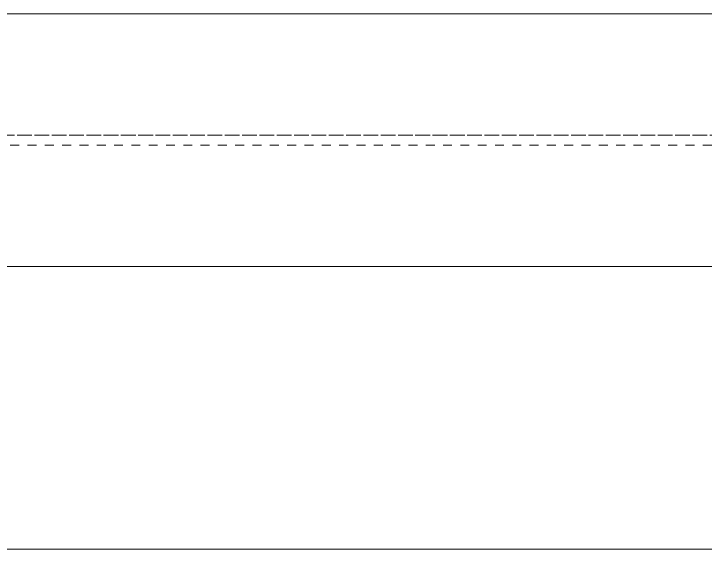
# Model space of a CAD drawing. Header units: millimetres. Extents: x 2 to 1174, y 1 to 825.
# Drawn here: x 894.6 to 974.4, y 560.3 to 622.1 of the extents above; entities that cross this region are included whole.
import ezdxf

# ---------------------------------------------------------------- set-up
doc = ezdxf.new("R2010")
doc.units = ezdxf.units.MM
doc.linetypes.add('XKITLINE00', pattern=[0])
doc.linetypes.add('XKITLINE01', pattern=[4, 1, -1, 1, -1])
doc.layers.add('Dimensions', color=7, linetype='Continuous', lineweight=0)
doc.layers.add('Part', color=2, linetype='Continuous', lineweight=0)

# ---------------------------------------------------------------- blocks, each defined once
blk = doc.blocks.new('*A82')
at = {"layer": 'Part', "color": 2, "linetype": 'XKITLINE00', "lineweight": 0}
for p, q in [((1020.93, 622.076), (677.668, 622.076)), ((1020.93, 592.909), (677.668, 592.909))]:
    blk.add_line(p, q, dxfattribs=at)
at = {"layer": 'Part', "color": 7, "linetype": 'XKITLINE01', "lineweight": 0}
for p, q in [((677.668, 608.076), (1043.173, 608.076)), ((1043.173, 606.909), (677.668, 606.909))]:
    blk.add_line(p, q, dxfattribs=at)
blk = doc.blocks.new('*A117')
at = {"layer": 'Part', "color": 7, "linetype": 'XKITLINE01', "lineweight": 0}
for p, q in [((702.668, 622.076), (1031.706, 622.076)), ((702.968, 608.076), (1037.202, 608.076)), ((1037.202, 606.909), (702.968, 606.909)), ((1031.706, 592.909), (702.668, 592.909))]:
    blk.add_line(p, q, dxfattribs=at)
blk = doc.blocks.new('*A191')
at = {"layer": 'Dimensions', "color": 7, "linetype": 'XKITLINE00', "lineweight": 0}
blk.add_line((109.117, 560.275), (1046.488, 560.275), dxfattribs=at)

msp = doc.modelspace()

# ---------------------------------------------------------------- block references
at = {"lineweight": 0}
for name in ['*A117', '*A191']:
    msp.add_blockref(name, (0, 0), dxfattribs=at)
at = {"layer": 'Part', "lineweight": 0}
msp.add_blockref('*A82', (0, 0), dxfattribs=at)

doc.saveas('drawing.dxf')
